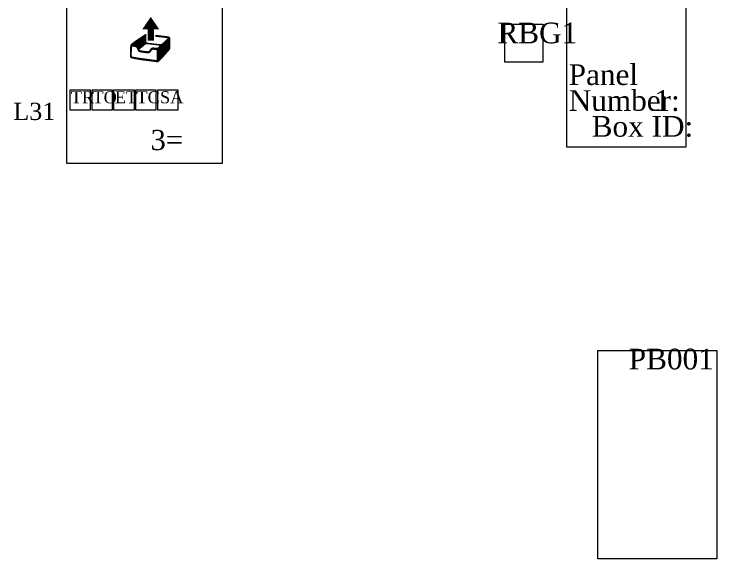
# Model space of a CAD drawing. Extents: x 23 to 1443, y 408 to 1219.
# Drawn here: x 213.3 to 621, y 408.5 to 724.7 of the extents above; entities that cross this region are included whole.
import ezdxf

# ---------------------------------------------------------------- set-up
doc = ezdxf.new("R2010")
doc.units = 0
doc.layers.get('0').update_dxf_attribs({"lineweight": 0})
doc.styles.add('Segoe UI Symbol', font='Segoe UI Symbol.ttf')
doc.styles.add('Times New Roman', font='Times New Roman.ttf')

msp = doc.modelspace()

# ---------------------------------------------------------------- linework, layer by layer
at = {"true_color": 0x000000}
for points in [[(244, 770), (334, 770), (334, 638), (244, 638), (244, 770)], [(534, 768.5), (603, 768.5), (603, 647.5), (534, 647.5), (534, 768.5)], [(498, 718.7), (520, 718.7), (520, 696.7), (498, 696.7), (498, 718.7)], [(552, 529.5), (621, 529.5), (621, 408.5), (552, 408.5), (552, 529.5)]]:
    msp.add_lwpolyline(points, dxfattribs=at)
at = {"true_color": 0x6fd892}
for points in [[(245.88, 680.62), (257.56, 680.62), (257.56, 668.94), (245.88, 668.94), (245.88, 680.62)], [(258.56, 680.62), (270.25, 680.62), (270.25, 668.94), (258.56, 668.94), (258.56, 680.62)], [(271.25, 680.62), (282.94, 680.62), (282.94, 668.94), (271.25, 668.94), (271.25, 680.62)], [(283.94, 680.62), (295.62, 680.62), (295.62, 668.94), (283.94, 668.94), (283.94, 680.62)], [(296.62, 680.62), (308.31, 680.62), (308.31, 668.94), (296.62, 668.94), (296.62, 680.62)]]:
    msp.add_lwpolyline(points, dxfattribs=at)

# ---------------------------------------------------------------- texts
at = {"true_color": 0x000000}
for s, height, style, p in [('📤', 19.5, 'Segoe UI Symbol', (279.23, 699.03)), ('RBG1', 12, 'Times New Roman', (493.66, 707.7)), ('Panel', 12, 'Times New Roman', (535, 683.5)), ('Number: ', 12, 'Times New Roman', (535, 668.5)), ('TR', 7.013, 'Times New Roman', (246.23, 672.88)), ('TO', 7.013, 'Times New Roman', (258.8, 672.88)), ('ET', 7.013, 'Times New Roman', (271.8, 672.88)), ('TC', 7.013, 'Times New Roman', (284.3, 672.88)), ('SA', 7.013, 'Times New Roman', (297.98, 672.88)), ('1', 12, 'Times New Roman', (584.67, 668.5)), ('L31', 10, 'Times New Roman', (212.89, 663.2)), ('Box ID:', 12, 'Times New Roman', (548.33, 653.5)), ('3=', 11.7, 'Times New Roman', (292.51, 645.77)), ('PB001', 12, 'Times New Roman', (569.83, 518.5))]:
    msp.add_text(s, height=height, dxfattribs=dict(at, style=style)).set_placement(p)

doc.saveas('drawing.dxf')
